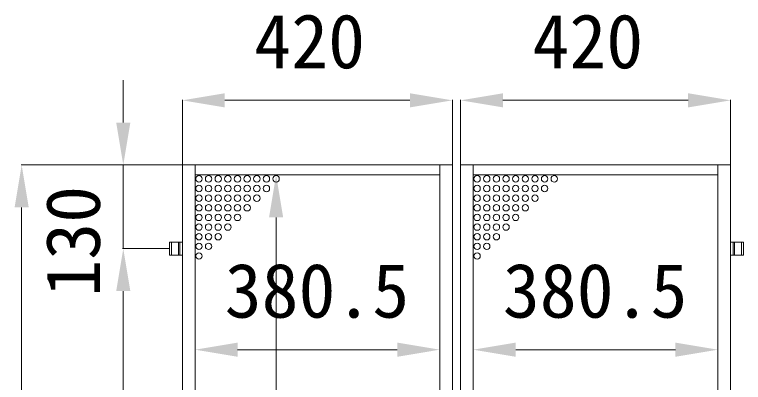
# Model space of a CAD drawing. Units: millimetres, scale not verified. Extents: x -20976 to 3174, y -17325 to 17325.
# Drawn here: x 441 to 1802, y -8612 to -7926 of the extents above; entities that cross this region are included whole.
import ezdxf
from ezdxf.enums import TextEntityAlignment as Align

# ---------------------------------------------------------------- set-up
doc = ezdxf.new("R2010")
doc.units = ezdxf.units.MM
doc.header["$LTSCALE"] = 90
doc.linetypes.add('DASHED1', pattern=[1.8, 1.2, -0.6])
for name, color, linetype, lineweight in [('0-2_ACCG-3018', 7, 'Continuous', 18), ('0-B_寸法', 3, 'Continuous', 18), ('1-7_標準ﾊﾟﾈﾙ', 7, 'Continuous', 18)]:
    doc.layers.add(name, color=color, linetype=linetype, lineweight=lineweight)
doc.styles.add('ＭＳ ゴシック', font='')
doc.styles.get('ＭＳ ゴシック').set_extended_font_data('MS Gothic')

msp = doc.modelspace()

# ---------------------------------------------------------------- linework, layer by layer
at = {"layer": '0-2_ACCG-3018'}
for centre in [(785.65, -8232.64), (803.65, -8232.64), (821.65, -8232.64), (839.65, -8232.64), (857.65, -8232.64), (875.65, -8232.64), (893.65, -8232.64), (911.65, -8232.64), (929.65, -8232.64), (1304.89, -8232.64), (1322.89, -8232.64), (1340.89, -8232.64), (1358.89, -8232.64), (1376.89, -8232.64), (1394.89, -8232.64), (1412.89, -8232.64), (1430.89, -8232.64), (1448.89, -8232.64), (785.65, -8250.64), (803.65, -8250.64), (821.65, -8250.64), (839.65, -8250.64), (857.65, -8250.64), (875.65, -8250.64), (893.65, -8250.64), (911.65, -8250.64), (1304.89, -8250.64), (1322.89, -8250.64), (1340.89, -8250.64), (1358.89, -8250.64), (1376.89, -8250.64), (1394.89, -8250.64), (1412.89, -8250.64), (1430.89, -8250.64), (785.65, -8268.64), (803.65, -8268.64), (821.65, -8268.64), (839.65, -8268.64), (857.65, -8268.64), (875.65, -8268.64), (893.65, -8268.64), (1304.89, -8268.64), (1322.89, -8268.64), (1340.89, -8268.64), (1358.89, -8268.64), (1376.89, -8268.64), (1394.89, -8268.64), (1412.89, -8268.64), (785.65, -8286.64), (803.65, -8286.64), (821.65, -8286.64), (839.65, -8286.64), (857.65, -8286.64), (875.65, -8286.64), (1304.89, -8286.64), (1322.89, -8286.64), (1340.89, -8286.64), (1358.89, -8286.64), (1376.89, -8286.64), (1394.89, -8286.64), (785.65, -8304.64), (803.65, -8304.64), (821.65, -8304.64), (839.65, -8304.64), (857.65, -8304.64), (1304.89, -8304.64), (1322.89, -8304.64), (1340.89, -8304.64), (1358.89, -8304.64), (1376.89, -8304.64), (785.65, -8322.64), (803.65, -8322.64), (821.65, -8322.64), (839.65, -8322.64), (1304.89, -8322.64), (1322.89, -8322.64), (1340.89, -8322.64), (1358.89, -8322.64), (785.65, -8340.64), (803.65, -8340.64), (821.65, -8340.64), (1304.89, -8340.64), (1322.89, -8340.64), (1340.89, -8340.64), (785.65, -8358.64), (803.65, -8358.64), (1304.89, -8358.64), (1322.89, -8358.64), (785.65, -8376.64), (1304.89, -8376.64)]:
    msp.add_circle(centre, 6, dxfattribs=at)
at = {"layer": '0-B_寸法'}
for p, q in [((644.43, -8127.65), (644.43, -8048.45)), ((754.75, -8205.64), (754.75, -8085.01)), ((833.95, -8086.21), (1179.55, -8086.21)), ((1258.75, -8205.64), (1258.75, -8085.01)), ((1273.99, -8205.64), (1273.99, -8085.01)), ((1353.2, -8086.21), (1698.79, -8086.21)), ((1778, -8205.64), (1778, -8085.01)), ((753.55, -8206.85), (453.48, -8206.85)), ((753.55, -8206.85), (643.23, -8206.85)), ((644.43, -8206.85), (644.43, -8362.85)), ((778.45, -8226.65), (778.45, -8552.6)), ((779.65, -8225.44), (930.85, -8225.44)), ((1235.05, -8226.65), (1235.05, -8552.6)), ((1297.69, -8226.65), (1297.69, -8552.6)), ((1754.29, -8226.65), (1754.29, -8552.6)), ((454.69, -8286.05), (454.69, -11731.25)), ((929.65, -8304.64), (929.65, -9322.25)), ((729.55, -8362.85), (643.23, -8362.85)), ((729.55, -8362.85), (643.23, -8362.85)), ((644.43, -8442.05), (644.43, -8521.24)), ((644.43, -8442.05), (644.43, -9929.45)), ((857.65, -8551.4), (1155.85, -8551.4)), ((1376.89, -8551.4), (1675.09, -8551.4))]:
    msp.add_line(p, q, dxfattribs=at)
at = {"layer": '0-B_寸法', "color": 91}
for points in [[(833.95, -8073.01), (754.75, -8086.21), (833.95, -8099.41)], [(1179.55, -8073.01), (1258.75, -8086.21), (1179.55, -8099.41)], [(1353.2, -8073.01), (1273.99, -8086.21), (1353.2, -8099.41)], [(1698.79, -8073.01), (1778, -8086.21), (1698.79, -8099.41)], [(631.23, -8127.65), (644.43, -8206.85), (657.63, -8127.65)], [(441.49, -8286.05), (454.69, -8206.85), (467.88, -8286.05)], [(916.45, -8304.64), (929.65, -8225.44), (942.85, -8304.64)], [(631.23, -8442.05), (644.43, -8362.85), (657.63, -8442.05)], [(631.23, -8442.05), (644.43, -8362.85), (657.63, -8442.05)], [(857.65, -8538.2), (778.45, -8551.4), (857.65, -8564.61)], [(1155.85, -8538.2), (1235.05, -8551.4), (1155.85, -8564.61)], [(1376.89, -8538.2), (1297.69, -8551.4), (1376.89, -8564.61)], [(1675.09, -8538.2), (1754.29, -8551.4), (1675.09, -8564.61)]]:
    msp.add_solid(points, dxfattribs=at)
at = {"layer": '1-7_標準ﾊﾟﾈﾙ', "linetype": 'DASHED1'}
for p, q in [((734.35, -8350.85), (734.35, -8374.84)), ((747.55, -8350.85), (747.55, -8374.84)), ((1785.19, -8350.85), (1785.19, -8374.84)), ((1798.39, -8350.85), (1798.39, -8374.84))]:
    msp.add_line(p, q, dxfattribs=at)
at = {"layer": '1-7_標準ﾊﾟﾈﾙ'}
for p, q in [((750.19, -8350.85), (750.19, -8374.84)), ((1782.55, -8350.85), (1782.55, -8374.84))]:
    msp.add_line(p, q, dxfattribs=at)
for points in [[(754.75, -8206.85), (778.45, -8206.85), (778.45, -11810.45), (754.75, -11810.45)], [(1235.05, -8206.85), (778.45, -8206.85), (778.45, -8225.44), (1235.05, -8225.44)], [(1258.75, -8206.85), (1235.05, -8206.85), (1235.05, -11810.45), (1258.75, -11810.45)], [(1273.99, -8206.85), (1297.69, -8206.85), (1297.69, -11810.45), (1273.99, -11810.45)], [(1297.69, -8206.85), (1754.29, -8206.85), (1754.29, -8225.44), (1297.69, -8225.44)], [(1778, -8206.85), (1754.29, -8206.85), (1754.29, -11810.45), (1778, -11810.45)]]:
    msp.add_lwpolyline(points, close=True, dxfattribs=at)
for points in [[(754.75, -8374.84), (730.75, -8374.84), (730.75, -8350.85), (754.75, -8350.85)], [(1778, -8374.84), (1801.99, -8374.84), (1801.99, -8350.85), (1778, -8350.85)]]:
    msp.add_lwpolyline(points, dxfattribs=at)

# ---------------------------------------------------------------- texts
at = {"layer": '0-B_寸法', "style": 'ＭＳ ゴシック'}
for s, p in [('420', (888.93, -8056.84)), ('420', (1408.18, -8056.84)), ('380.5', (833.71, -8522.03)), ('380.5', (1352.94, -8522.03))]:
    msp.add_text(s, height=101.3, dxfattribs=at).set_placement(p, align=Align.BOTTOM_LEFT)
msp.add_text('130', height=101.3, rotation=90, dxfattribs=at).set_placement((631.25, -8452.53), align=Align.BOTTOM_LEFT)

doc.saveas('drawing.dxf')
